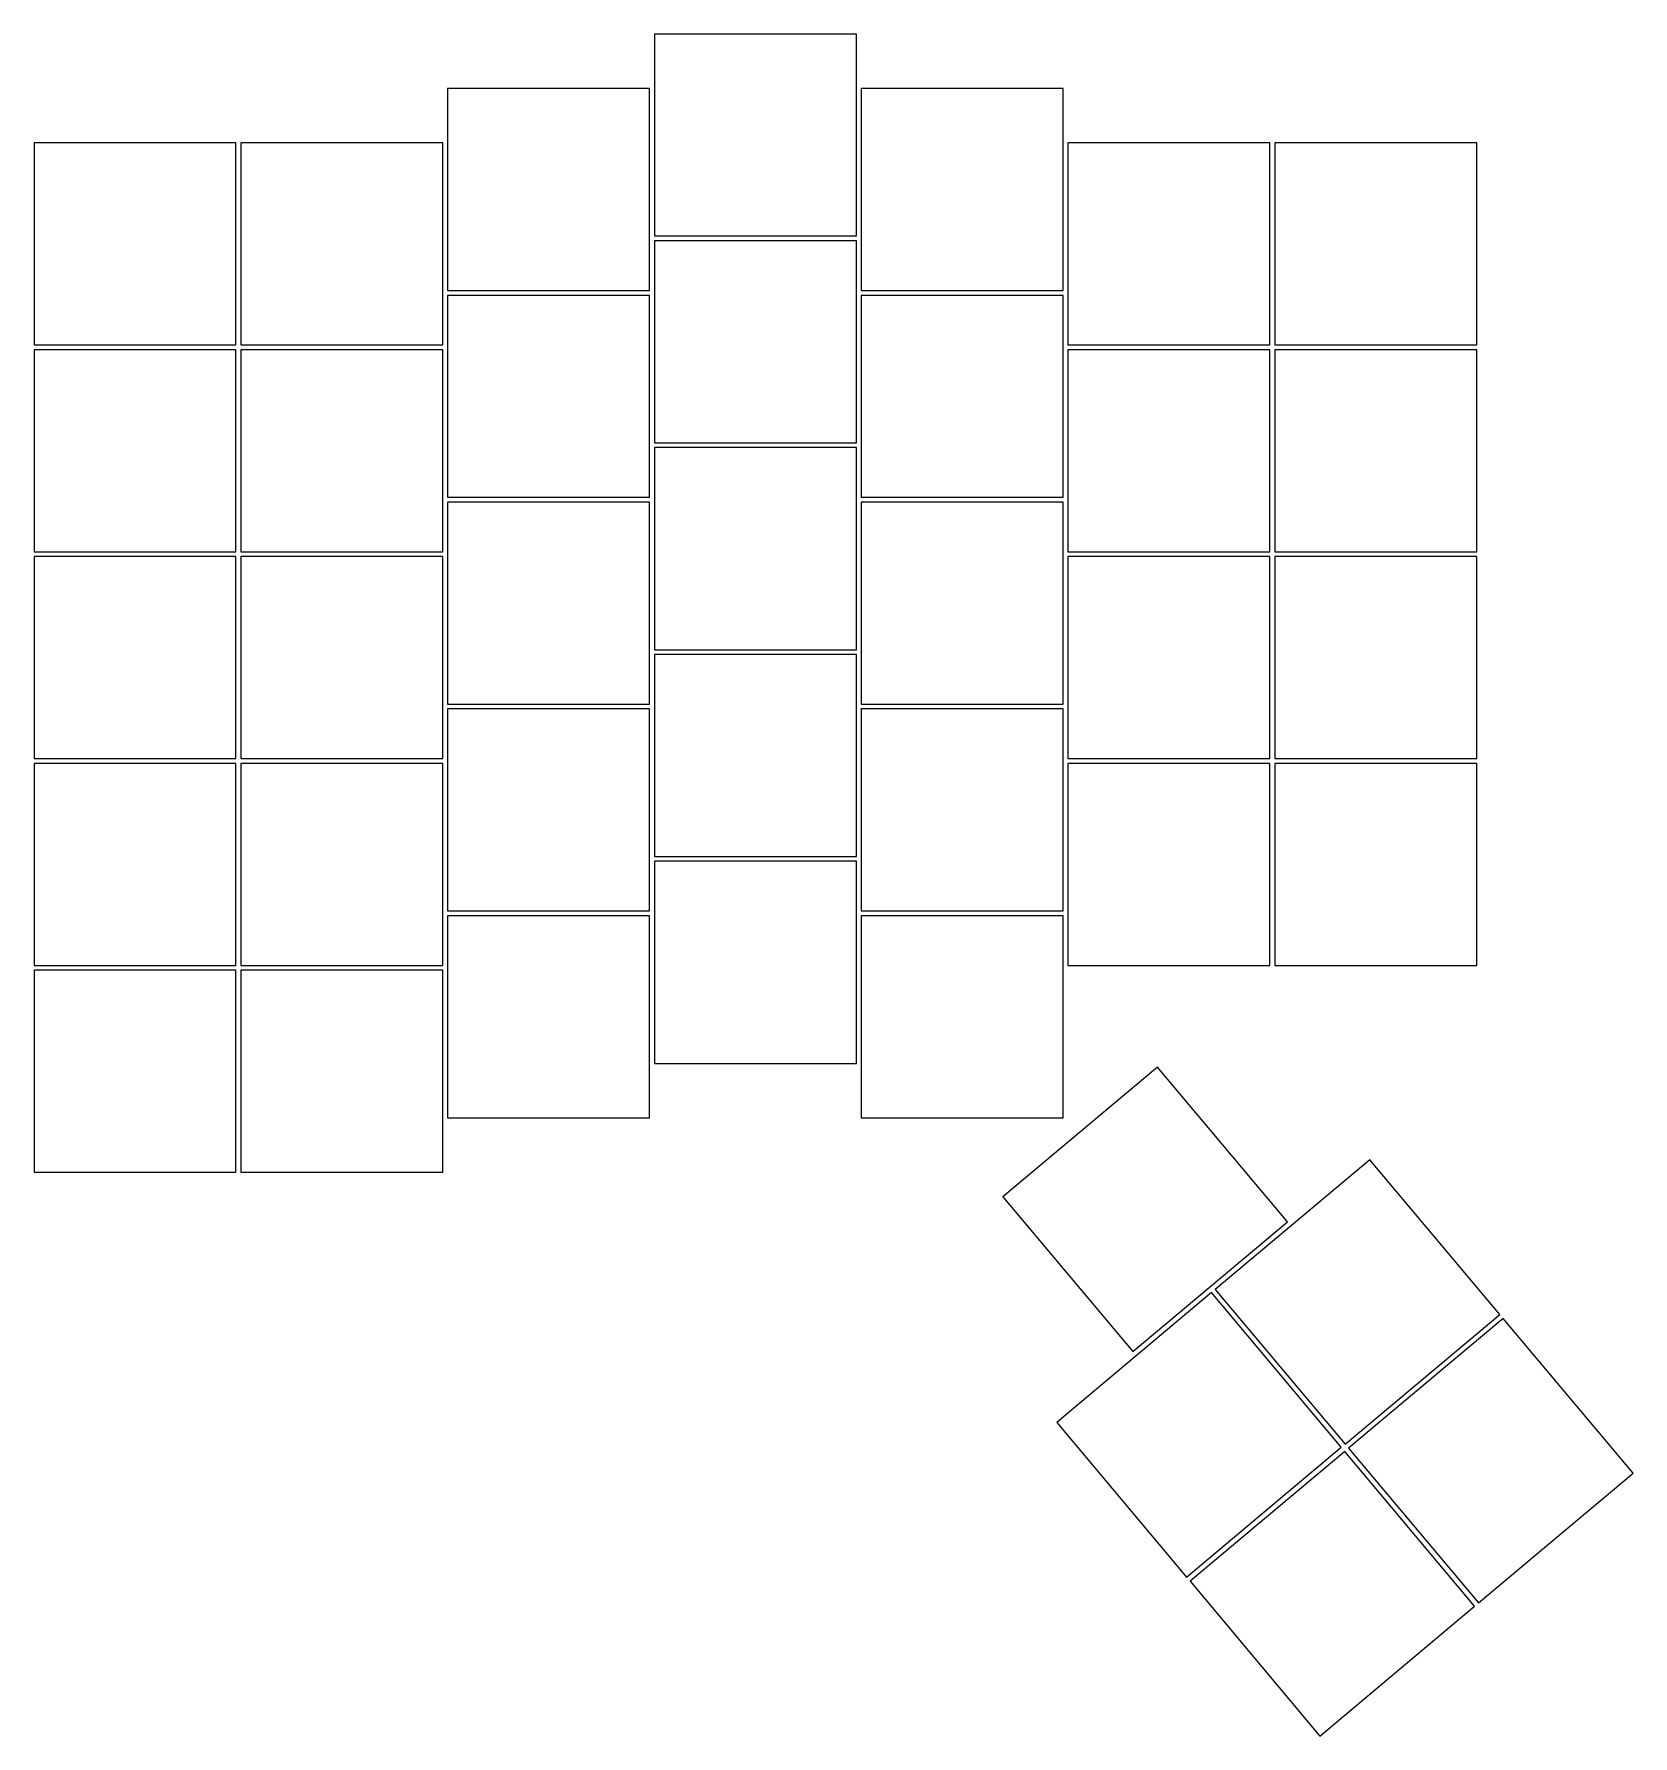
# Model space of a CAD drawing. Header units: millimetres. Extents: x 41 to 188, y -186 to -30.
import ezdxf

# ---------------------------------------------------------------- set-up
doc = ezdxf.new("R2010")
doc.units = ezdxf.units.MM

msp = doc.modelspace()

# ---------------------------------------------------------------- linework, layer by layer
at = {"linetype": 'CONTINUOUS'}
for p, q in [((116.28, -29.73), (97.72, -29.73)), ((97.72, -29.73), (97.72, -48.27)), ((116.28, -48.27), (116.28, -29.73)), ((97.28, -34.73), (78.72, -34.73)), ((78.72, -34.73), (78.72, -53.27)), ((97.28, -53.27), (97.28, -34.73)), ((135.28, -34.73), (116.72, -34.73)), ((116.72, -34.73), (116.72, -53.27)), ((135.28, -53.27), (135.28, -34.73)), ((59.27, -39.73), (40.73, -39.73)), ((40.73, -39.73), (40.73, -58.27)), ((59.27, -58.27), (59.27, -39.73)), ((78.28, -39.73), (59.73, -39.73)), ((59.73, -39.73), (59.73, -58.27)), ((78.28, -58.27), (78.28, -39.73)), ((154.28, -39.73), (135.72, -39.73)), ((135.72, -39.73), (135.72, -58.27)), ((154.28, -58.27), (154.28, -39.73)), ((173.28, -39.73), (154.72, -39.73)), ((154.72, -39.73), (154.72, -58.27)), ((173.28, -58.27), (173.28, -39.73)), ((97.72, -48.27), (116.28, -48.27)), ((116.28, -48.73), (97.72, -48.73)), ((97.72, -48.73), (97.72, -67.28)), ((116.28, -67.28), (116.28, -48.73)), ((78.72, -53.27), (97.28, -53.27)), ((97.28, -53.73), (78.72, -53.73)), ((78.72, -53.73), (78.72, -72.28)), ((97.28, -72.28), (97.28, -53.73)), ((116.72, -53.27), (135.28, -53.27)), ((135.28, -53.73), (116.72, -53.73)), ((116.72, -53.73), (116.72, -72.28)), ((135.28, -72.28), (135.28, -53.73)), ((40.73, -58.27), (59.27, -58.27)), ((59.27, -58.73), (40.73, -58.73)), ((40.73, -58.73), (40.73, -77.28)), ((59.27, -77.28), (59.27, -58.73)), ((59.73, -58.27), (78.28, -58.27)), ((78.28, -58.73), (59.73, -58.73)), ((59.73, -58.73), (59.73, -77.28)), ((78.28, -77.28), (78.28, -58.73)), ((135.72, -58.27), (154.28, -58.27)), ((154.28, -58.73), (135.72, -58.73)), ((135.72, -58.73), (135.72, -77.28)), ((154.28, -77.28), (154.28, -58.73)), ((154.72, -58.27), (173.28, -58.27)), ((173.28, -58.73), (154.72, -58.73)), ((154.72, -58.73), (154.72, -77.28)), ((173.28, -77.28), (173.28, -58.73)), ((97.72, -67.28), (116.28, -67.28)), ((116.28, -67.72), (97.72, -67.72)), ((97.72, -67.72), (97.72, -86.28)), ((116.28, -86.28), (116.28, -67.72)), ((78.72, -72.28), (97.28, -72.28)), ((97.28, -72.72), (78.72, -72.72)), ((78.72, -72.72), (78.72, -91.28)), ((97.28, -91.28), (97.28, -72.72)), ((116.72, -72.28), (135.28, -72.28)), ((135.28, -72.72), (116.72, -72.72)), ((116.72, -72.72), (116.72, -91.28)), ((135.28, -91.28), (135.28, -72.72)), ((40.73, -77.28), (59.27, -77.28)), ((59.27, -77.72), (40.73, -77.72)), ((40.73, -77.72), (40.73, -96.28)), ((59.27, -96.28), (59.27, -77.72)), ((59.73, -77.28), (78.28, -77.28)), ((78.28, -77.72), (59.73, -77.72)), ((59.73, -77.72), (59.73, -96.28)), ((78.28, -96.28), (78.28, -77.72)), ((135.72, -77.28), (154.28, -77.28)), ((154.28, -77.72), (135.72, -77.72)), ((135.72, -77.72), (135.72, -96.28)), ((154.28, -96.28), (154.28, -77.72)), ((154.72, -77.28), (173.28, -77.28)), ((173.28, -77.72), (154.72, -77.72)), ((154.72, -77.72), (154.72, -96.28)), ((173.28, -96.28), (173.28, -77.72)), ((97.72, -86.28), (116.28, -86.28)), ((116.28, -86.72), (97.72, -86.72)), ((97.72, -86.72), (97.72, -105.28)), ((116.28, -105.28), (116.28, -86.72)), ((78.72, -91.28), (97.28, -91.28)), ((97.28, -91.72), (78.72, -91.72)), ((78.72, -91.72), (78.72, -110.28)), ((97.28, -110.28), (97.28, -91.72)), ((116.72, -91.28), (135.28, -91.28)), ((135.28, -91.72), (116.72, -91.72)), ((116.72, -91.72), (116.72, -110.28)), ((135.28, -110.28), (135.28, -91.72)), ((40.73, -96.28), (59.27, -96.28)), ((59.27, -96.72), (40.73, -96.72)), ((40.73, -96.72), (40.73, -115.28)), ((59.27, -115.28), (59.27, -96.72)), ((59.73, -96.28), (78.28, -96.28)), ((78.28, -96.72), (59.73, -96.72)), ((59.73, -96.72), (59.73, -115.28)), ((78.28, -115.28), (78.28, -96.72)), ((135.72, -96.28), (154.28, -96.28)), ((154.28, -96.72), (135.72, -96.72)), ((135.72, -96.72), (135.72, -115.28)), ((154.28, -115.28), (154.28, -96.72)), ((154.72, -96.28), (173.28, -96.28)), ((173.28, -96.72), (154.72, -96.72)), ((154.72, -96.72), (154.72, -115.28)), ((173.28, -115.28), (173.28, -96.72)), ((97.72, -105.28), (116.28, -105.28)), ((116.28, -105.72), (97.72, -105.72)), ((97.72, -105.72), (97.72, -124.28)), ((116.28, -124.28), (116.28, -105.72)), ((78.72, -110.28), (97.28, -110.28)), ((97.28, -110.72), (78.72, -110.72)), ((78.72, -110.72), (78.72, -129.28)), ((97.28, -129.28), (97.28, -110.72)), ((116.72, -110.28), (135.28, -110.28)), ((135.28, -110.72), (116.72, -110.72)), ((116.72, -110.72), (116.72, -129.28)), ((135.28, -129.28), (135.28, -110.72)), ((40.73, -115.28), (59.27, -115.28)), ((59.73, -115.28), (78.28, -115.28)), ((135.72, -115.28), (154.28, -115.28)), ((154.72, -115.28), (173.28, -115.28)), ((59.27, -115.72), (40.73, -115.72)), ((40.73, -115.72), (40.73, -134.28)), ((59.27, -134.28), (59.27, -115.72)), ((78.28, -115.72), (59.73, -115.72)), ((59.73, -115.72), (59.73, -134.28)), ((78.28, -134.28), (78.28, -115.72)), ((97.72, -124.28), (116.28, -124.28)), ((143.96, -124.62), (129.75, -136.55)), ((155.89, -138.83), (143.96, -124.62)), ((78.72, -129.28), (97.28, -129.28)), ((116.72, -129.28), (135.28, -129.28)), ((40.73, -134.28), (59.27, -134.28)), ((59.73, -134.28), (78.28, -134.28)), ((163.47, -133.13), (149.26, -145.05)), ((175.39, -147.34), (163.47, -133.13)), ((129.75, -136.55), (141.68, -150.76)), ((141.68, -150.76), (155.89, -138.83)), ((148.91, -145.34), (134.7, -157.26)), ((160.84, -159.55), (148.91, -145.34)), ((149.26, -145.05), (161.18, -159.26)), ((161.18, -159.26), (175.39, -147.34)), ((175.71, -147.72), (161.5, -159.64)), ((187.64, -161.93), (175.71, -147.72)), ((134.7, -157.26), (146.63, -171.47)), ((146.63, -171.47), (160.84, -159.55)), ((161.16, -159.93), (146.95, -171.86)), ((173.08, -174.14), (161.16, -159.93)), ((161.5, -159.64), (173.43, -173.85)), ((173.43, -173.85), (187.64, -161.93)), ((146.95, -171.86), (158.87, -186.07)), ((158.87, -186.07), (173.08, -174.14))]:
    msp.add_line(p, q, dxfattribs=at)

doc.saveas('drawing.dxf')
